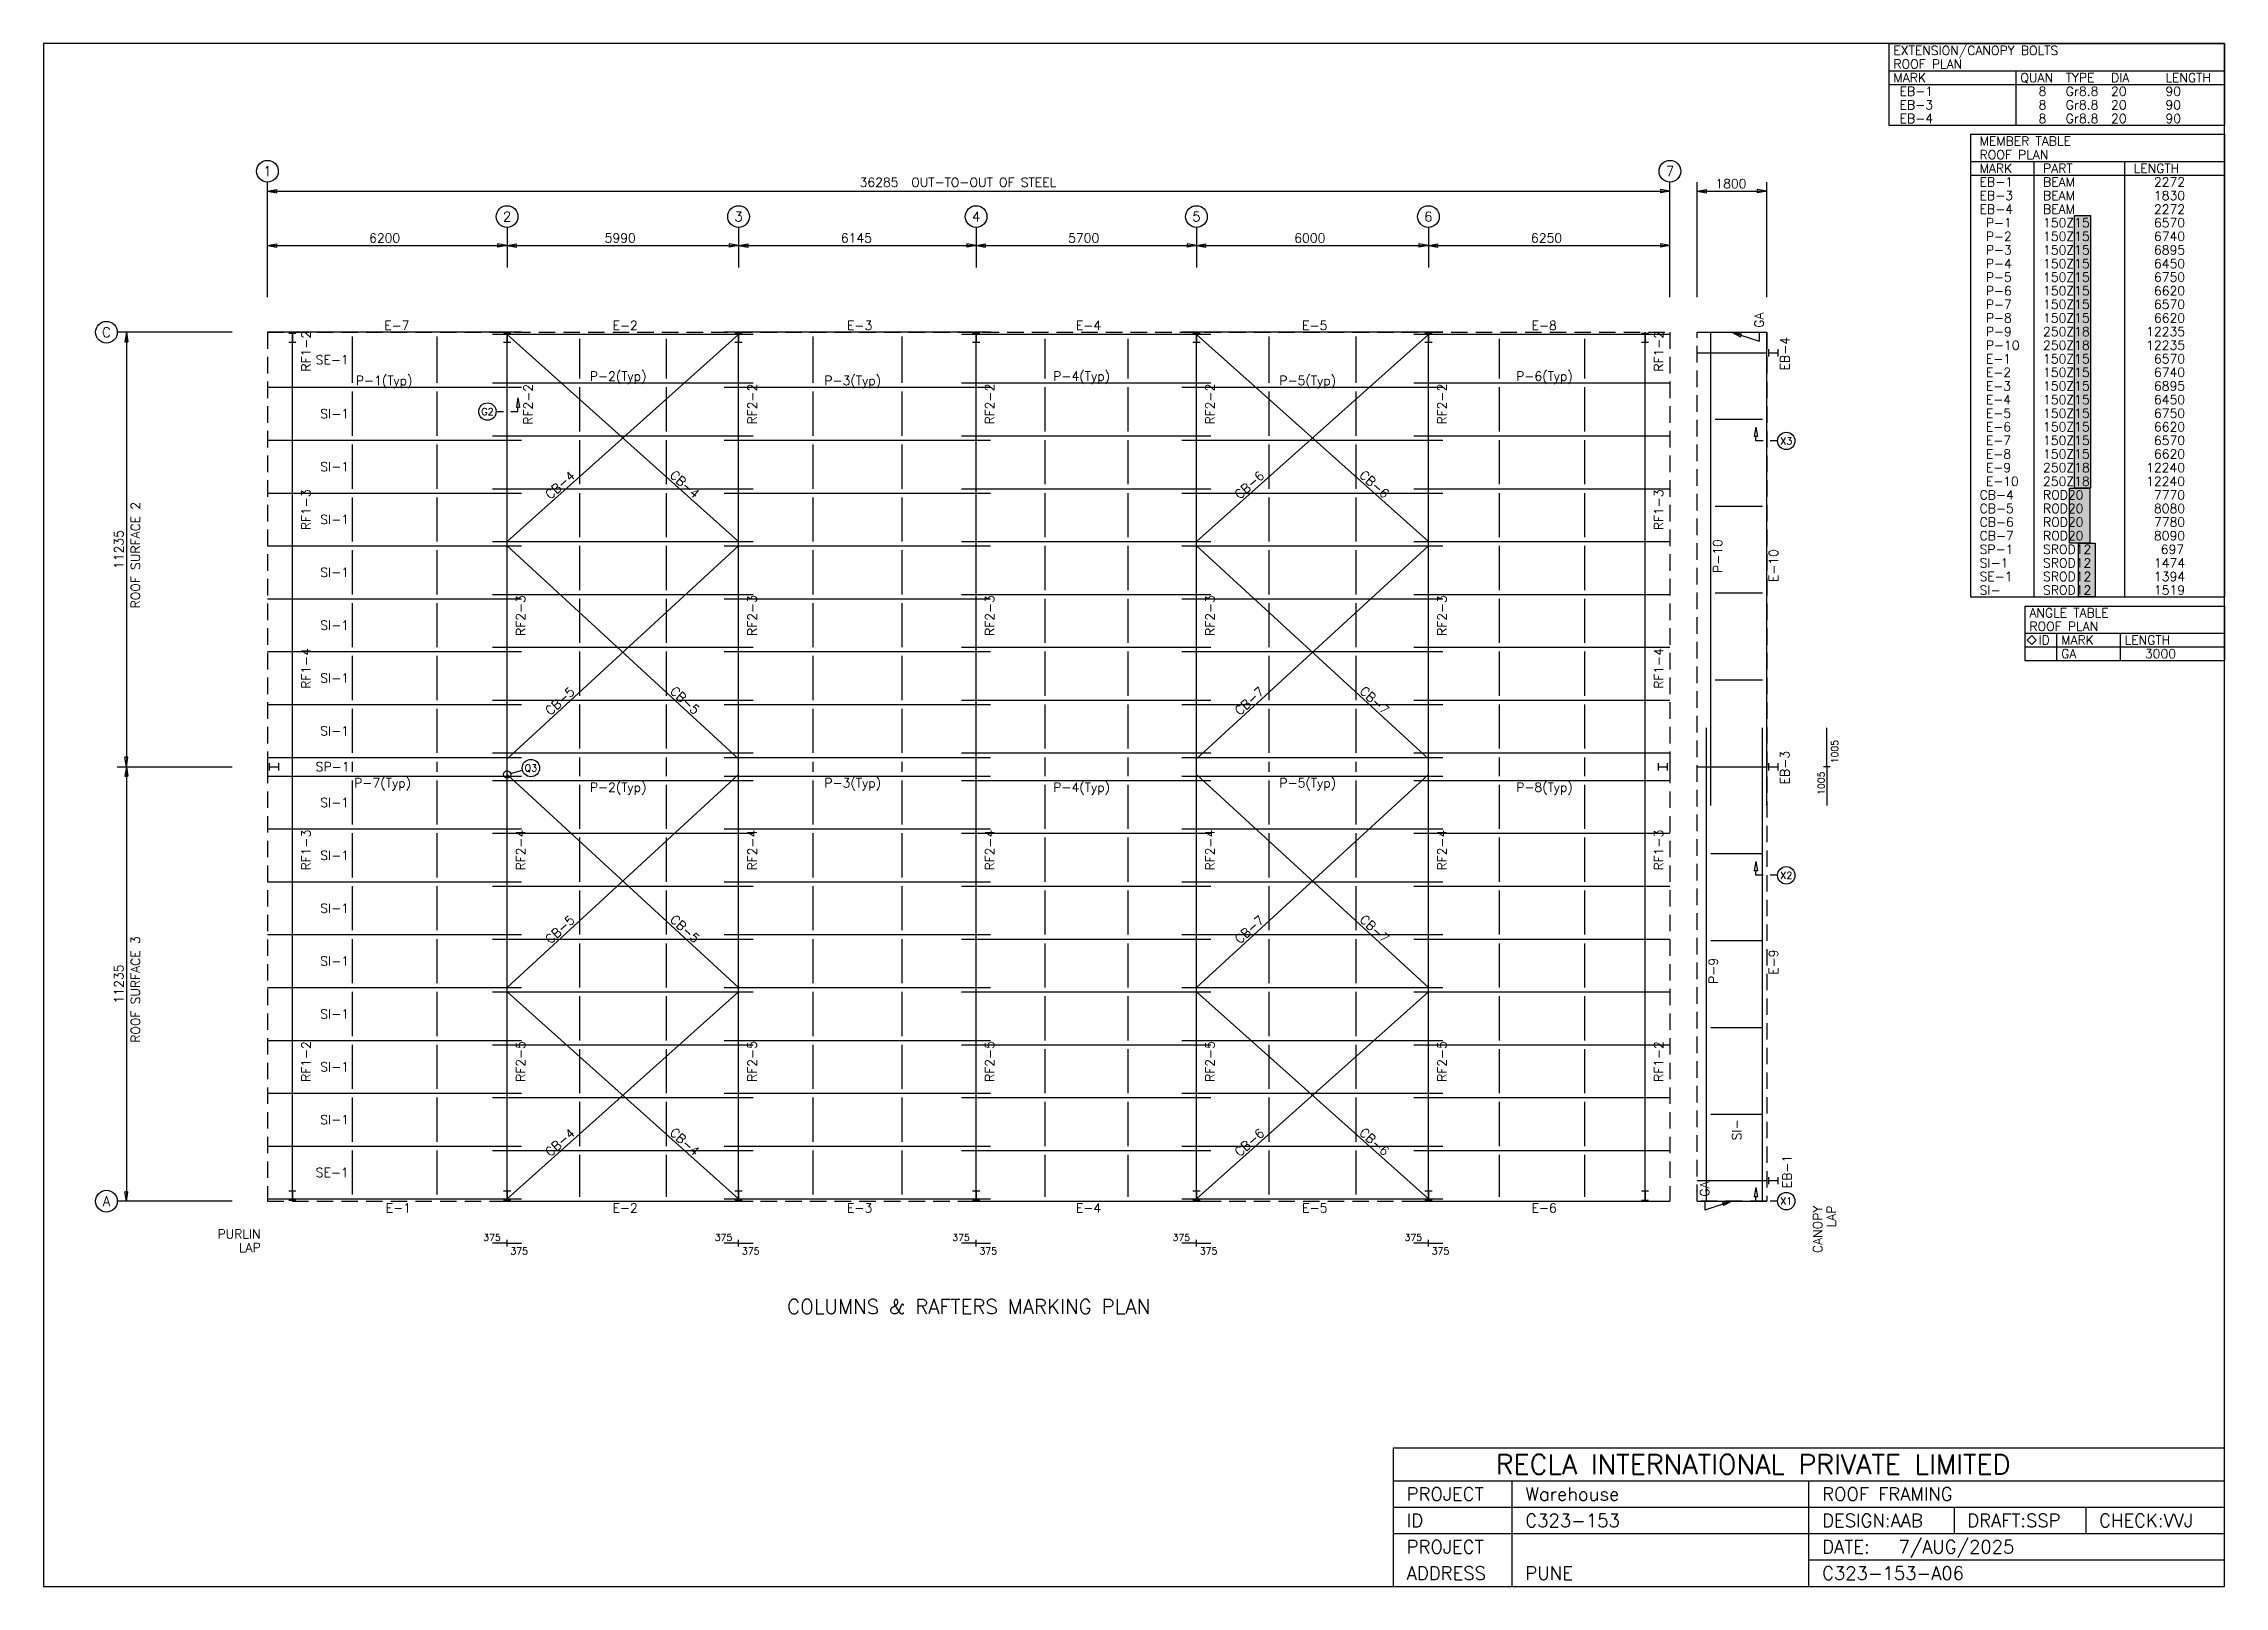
# Model space of a CAD drawing. Header units: millimetres. Extents: x 0 to 56419, y 0 to 39896.
import ezdxf
from ezdxf.enums import TextEntityAlignment as Align

# ---------------------------------------------------------------- set-up
doc = ezdxf.new("R2010")
doc.units = ezdxf.units.MM
doc.header["$MEASUREMENT"] = 0
doc.linetypes.add('CONTIN', pattern=[0])
doc.linetypes.add('DASHED', pattern=[638, 426.5, -211.5])
doc.layers.get('0').update_dxf_attribs({"linetype": 'CONTIN'})
for name, color, linetype in [('1', 7, 'CONTIN'), ('10', 10, 'CONTIN'), ('11', 7, 'CONTIN'), ('12', 6, 'CONTIN'), ('13', 1, 'CONTIN'), ('14', 7, 'CONTIN'), ('15', 7, 'CONTIN'), ('2', 6, 'CONTIN'), ('22', 7, 'CONTIN'), ('26', 7, 'CONTIN'), ('3', 7, 'CONTIN'), ('4', 7, 'CONTIN'), ('5', 5, 'DASHED'), ('6', 6, 'CONTIN'), ('7', 7, 'CONTIN')]:
    doc.layers.add(name, color=color, linetype=linetype)
doc.styles.add('SIMPLEX', font='SIMPLEX')

# ---------------------------------------------------------------- blocks, each defined once
blk = doc.blocks.new('RW1BLT')
for p, q in [((-8679.2852, 0), (0, 0)), ((-8679.2852, 0), (-8679.2852, -2111.1772)), ((0, 0), (0, -2111.1772)), ((-8679.2852, -703.72577), (0, -703.72577)), ((-8679.2852, -1055.5886), (0, -1055.5886)), ((-5395.231, -703.72577), (-5395.231, -2111.1772)), ((-8679.2852, -2111.1772), (0, -2111.1772))]:
    blk.add_line(p, q)
at = {"layer": '14', "style": 'SIMPLEX'}
for s, p in [('EXTENSION/CANOPY BOLTS', (-8561.9971, -293.21906)), ('ROOF PLAN', (-8561.9971, -645.08191)), ('MARK', (-8561.9971, -996.94482)), ('QUAN', (-5277.9434, -996.94482)), ('TYPE', (-4105.0674, -996.94482)), ('DIA', (-2932.1909, -996.94482)), ('LENGTH', (-1524.7393, -996.94482))]:
    blk.add_text(s, height=234.575272, dxfattribs=at).set_placement(p)
at = {"layer": '26', "style": 'SIMPLEX'}
for s, height, p in [(' EB-1', 234.575272, (-8561.9971, -1348.8077)), ('8', 234.57527, (-4808.793, -1348.8077)), ('Gr8.8', 234.575272, (-4105.0674, -1348.8077)), ('20', 234.575272, (-2932.1909, -1348.8077)), ('90', 234.575272, (-1524.7393, -1348.8077)), (' EB-3', 234.575272, (-8561.9971, -1700.6707)), ('8', 234.57527, (-4808.793, -1700.6707)), ('Gr8.8', 234.575272, (-4105.0674, -1700.6707)), ('20', 234.575272, (-2932.1909, -1700.6707)), ('90', 234.575272, (-1524.7393, -1700.6707)), (' EB-4', 234.575272, (-8561.9971, -2052.5334)), ('8', 234.57527, (-4808.793, -2052.5334)), ('Gr8.8', 234.575272, (-4105.0674, -2052.5334)), ('20', 234.575272, (-2932.1909, -2052.5334)), ('90', 234.575272, (-1524.7393, -2052.5334))]:
    blk.add_text(s, height=height, dxfattribs=at).set_placement(p)
blk = doc.blocks.new('RW1TBL')
for p, q in [((-6568.1074, 0), (0, 0)), ((-6568.1074, 0), (-6568.1074, -11963.341)), ((0, 0), (0, -11963.341)), ((-6568.1074, -703.72577), (0, -703.72577)), ((-6568.1074, -703.72577), (-6568.1074, -1055.5886)), ((-6568.1074, -1055.5886), (-6568.1074, -11963.341)), ((-6568.1074, -1055.5886), (0, -1055.5886)), ((-4926.0806, -703.72577), (-4926.0806, -1055.5886)), ((-4926.0806, -1055.5886), (-4926.0806, -11963.341)), ((-2580.3281, -703.72577), (-2580.3281, -1055.5886)), ((-2580.3281, -1055.5886), (-2580.3281, -11963.341)), ((-6568.1074, -11963.341), (0, -11963.341))]:
    blk.add_line(p, q)
at = {"layer": '14', "style": 'SIMPLEX'}
for s, p in [('MEMBER TABLE', (-6333.5322, -293.21906)), ('ROOF PLAN', (-6333.5322, -645.08191)), ('MARK', (-6333.5322, -996.94482)), ('PART', (-4691.5054, -996.94482)), ('LENGTH', (-2345.7529, -996.94482))]:
    blk.add_text(s, height=234.575272, dxfattribs=at).set_placement(p)
at = {"layer": '26', "style": 'SIMPLEX'}
for s, p in [('EB-1', (-6333.5322, -1348.8077)), ('BEAM', (-4691.5054, -1348.8077)), ('   2272', (-2345.7529, -1348.8077)), ('EB-3', (-6333.5322, -1700.6707)), ('BEAM', (-4691.5054, -1700.6707)), ('   1830', (-2345.7529, -1700.6707)), ('EB-4', (-6333.5322, -2052.5334)), (' P-1', (-6333.5322, -2404.3962)), ('BEAM', (-4691.5054, -2052.5334)), ('150Z15', (-4691.5054, -2404.3962)), ('   2272', (-2345.7529, -2052.5334)), ('   6570', (-2345.7529, -2404.3962)), (' P-2', (-6333.5322, -2756.259)), ('150Z15', (-4691.5054, -2756.259)), ('   6740', (-2345.7529, -2756.259)), (' P-3', (-6333.5322, -3108.1218)), (' P-4', (-6333.5322, -3459.9849)), ('150Z15', (-4691.5054, -3108.1218)), ('150Z15', (-4691.5054, -3459.9849)), ('   6895', (-2345.7529, -3108.1218)), ('   6450', (-2345.7529, -3459.9849)), (' P-5', (-6333.5322, -3811.8479)), (' P-6', (-6333.5322, -4163.7109)), ('150Z15', (-4691.5054, -3811.8479)), ('150Z15', (-4691.5054, -4163.7109)), ('   6750', (-2345.7529, -3811.8479)), ('   6620', (-2345.7529, -4163.7109)), (' P-7', (-6333.5322, -4515.5737)), ('150Z15', (-4691.5054, -4515.5737)), ('   6570', (-2345.7529, -4515.5737)), (' P-8', (-6333.5322, -4867.437)), (' P-9', (-6333.5322, -5219.2998)), ('250Z18', (-4691.5054, -5219.2998)), ('150Z15', (-4691.5054, -4867.437)), ('  12235', (-2345.7529, -5219.2998)), ('   6620', (-2345.7529, -4867.437)), (' P-10', (-6333.5322, -5571.1631)), ('250Z18', (-4691.5054, -5571.1631)), ('  12235', (-2345.7529, -5571.1631)), (' E-1', (-6333.5322, -5923.0259)), (' E-2', (-6333.5322, -6274.8892)), ('150Z15', (-4691.5054, -5923.0259)), ('150Z15', (-4691.5054, -6274.8892)), ('   6570', (-2345.7529, -5923.0259)), ('   6740', (-2345.7529, -6274.8892)), (' E-3', (-6333.5322, -6626.752)), (' E-4', (-6333.5322, -6978.6152)), ('150Z15', (-4691.5054, -6626.752)), ('150Z15', (-4691.5054, -6978.6152)), ('   6895', (-2345.7529, -6626.752)), ('   6450', (-2345.7529, -6978.6152)), (' E-5', (-6333.5322, -7330.4785)), ('150Z15', (-4691.5054, -7330.4785)), ('   6750', (-2345.7529, -7330.4785)), (' E-6', (-6333.5322, -7682.3408)), (' E-7', (-6333.5322, -8034.2041)), ('150Z15', (-4691.5054, -7682.3408)), ('150Z15', (-4691.5054, -8034.2041)), ('   6620', (-2345.7529, -7682.3408)), ('   6570', (-2345.7529, -8034.2041)), (' E-8', (-6333.5322, -8386.0674)), ('150Z15', (-4691.5054, -8386.0674)), ('   6620', (-2345.7529, -8386.0674)), (' E-9', (-6333.5322, -8737.9297)), (' E-10', (-6333.5322, -9089.793)), ('250Z18', (-4691.5054, -8737.9297)), ('250Z18', (-4691.5054, -9089.793)), ('  12240', (-2345.7529, -8737.9297)), ('  12240', (-2345.7529, -9089.793)), ('CB-4', (-6333.5322, -9441.6563)), ('CB-5', (-6333.5322, -9793.5195)), ('ROD20', (-4691.5054, -9441.6563)), ('ROD20', (-4691.5054, -9793.5195)), ('   7770', (-2345.7529, -9441.6563)), ('   8080', (-2345.7529, -9793.5195)), ('CB-6', (-6333.5322, -10145.382)), ('ROD20', (-4691.5054, -10145.382)), ('   7780', (-2345.7529, -10145.382)), ('CB-7', (-6333.5322, -10497.245)), ('SP-1', (-6333.5322, -10849.108)), ('SROD12', (-4691.5054, -10849.108)), ('ROD20', (-4691.5054, -10497.245)), ('   8090', (-2345.7529, -10497.245)), ('    697', (-2345.7529, -10849.108)), ('SI-1', (-6333.5322, -11200.971)), ('SROD12', (-4691.5054, -11200.971)), ('   1474', (-2345.7529, -11200.971)), ('SE-1', (-6333.5322, -11552.834)), ('SI-', (-6333.5322, -11904.697)), ('SROD12', (-4691.5054, -11552.834)), ('SROD12', (-4691.5054, -11904.697)), ('   1394', (-2345.7529, -11552.834)), ('   1519', (-2345.7529, -11904.697))]:
    blk.add_text(s, height=234.575272, dxfattribs=at).set_placement(p)
blk = doc.blocks.new('RW1ANGL')
for p, q in [((-5160.6558, 0), (-5160.6558, -1407.4515)), ((-5160.6558, 0), (0, 0)), ((0, 0), (0, -1407.4515)), ((-5160.6558, -703.72577), (0, -703.72577)), ((-5160.6558, -1055.5886), (0, -1055.5886)), ((-4339.6426, -703.72577), (-4339.6426, -1407.4515)), ((-2697.6155, -703.72577), (-2697.6155, -1407.4515)), ((-5160.6558, -1407.4515), (0, -1407.4515))]:
    blk.add_line(p, q)
at = {"layer": '14'}
for p, q in [((-5102.0122, -879.65723), (-4984.7241, -762.36963)), ((-4984.7241, -996.94482), (-5102.0122, -879.65723)), ((-4984.7241, -762.36963), (-4867.4365, -879.65723)), ((-4867.4365, -879.65723), (-4984.7241, -996.94482))]:
    blk.add_line(p, q, dxfattribs=at)
at = {"layer": '14', "style": 'SIMPLEX'}
for s, p in [('ANGLE TABLE', (-5043.3682, -293.21906)), ('ROOF PLAN', (-5043.3682, -645.08191)), ('ID', (-4808.793, -996.94482)), ('MARK', (-4222.3545, -996.94482)), ('LENGTH', (-2580.3279, -996.94482))]:
    blk.add_text(s, height=234.575272, dxfattribs=at).set_placement(p)
at = {"layer": '26', "style": 'SIMPLEX'}
for s, p in [('GA', (-4222.3545, -1348.8077)), ('   3000', (-2580.3279, -1348.8077))]:
    blk.add_text(s, height=234.575272, dxfattribs=at).set_placement(p)
blk = doc.blocks.new('WCOL')
for p, q in [((-10.2, 0), (10.2, 0)), ((0, 0), (0, -25.4)), ((-10.2, -25.4), (10.2, -25.4))]:
    blk.add_line(p, q)
blk = doc.blocks.new('ARROWP')
for p, q in [((0, 0), (-243.95827, 40.65971)), ((-243.95827, 40.65971), (-243.95827, -40.659706)), ((0, 0), (-243.95827, -40.659706))]:
    blk.add_line(p, q)
blk = doc.blocks.new('CUTSEC')
at = {"layer": '7'}
for p, q in [((-281, 0), (-94, 0)), ((94, 0), (281, 0)), ((281, 0), (281, 113))]:
    blk.add_line(p, q, dxfattribs=at)
at = {"layer": '7', "rotation": 90}
blk.add_blockref('ARROWP', (281, 357), dxfattribs=at)
blk = doc.blocks.new('ARROW')
for p, q in [((0, 0), (-243.95827, 40.65971)), ((-243.95827, 40.65971), (-243.95827, -40.659706)), ((0, 0), (-243.95827, -40.659706))]:
    blk.add_line(p, q)

msp = doc.modelspace()

# ---------------------------------------------------------------- hatches: boundary and pattern name
at = {"linetype": 'Continuous'}
h = msp.add_hatch(color=256, dxfattribs=at)
h.dxf.hatch_style = 1
h.paths.add_polyline_path([(52544, 35448), (52957, 35448), (52957, 28397), (52544, 28397)])
h.paths.add_polyline_path([(52416, 28404), (52934, 28404), (52934, 26978), (52416, 26978)])
h.paths.add_polyline_path([(52646, 26978), (53074, 26978), (53074, 25587), (52646, 25587)])

# ---------------------------------------------------------------- linework, layer by layer
for p, q in [((34923, 0), (34923, 3583)), ((34923, 3583), (56419, 3583)), ((56419, 0), (56419, 3583)), ((34923, 2730), (56419, 2730)), ((37994, 0), (37994, 2730)), ((45671, 0), (45671, 2730)), ((34923, 2047), (56419, 2047)), ((49424, 2047), (49424, 1365)), ((52836, 2047), (52836, 1365)), ((34923, 1365), (56419, 1365)), ((45671, 682), (56419, 682)), ((34923, 0), (56419, 0))]:
    msp.add_line(p, q)
for points in [[(52544, 35448), (52957, 35448), (52957, 28397), (52544, 28397)], [(52416, 28404), (52934, 28404), (52934, 26978), (52416, 26978)], [(52646, 26978), (53074, 26978), (53074, 25587), (52646, 25587)]]:
    msp.add_lwpolyline(points, close=True, dxfattribs=at)
at = {"layer": '1'}
for p, q in [((12365, 32432), (5790, 32432)), ((7985, 32320), (7985, 31121)), ((10175, 32320), (10175, 31121)), ((18355, 32374), (11615, 32374)), ((11990, 27023), (17980, 32374)), ((11990, 32374), (17980, 27023)), ((13861, 32261), (13861, 31234)), ((16108, 32261), (16108, 31234)), ((24500, 32432), (17605, 32432)), ((19903, 32320), (19903, 31121)), ((22201, 32320), (22201, 31121)), ((30200, 32374), (23750, 32374)), ((25900, 32261), (25900, 31234)), ((28050, 32261), (28050, 31234)), ((36200, 32432), (29450, 32432)), ((29825, 27023), (35825, 32374)), ((29825, 32374), (35825, 27023)), ((31700, 32320), (31700, 31121)), ((33950, 32320), (33950, 31121)), ((42075, 32374), (35450, 32374)), ((37656, 32261), (37656, 31234)), ((39863, 32261), (39863, 31234)), ((43135, 20192), (43135, 32432)), ((44578, 20192), (44578, 32432)), ((11615, 31121), (18355, 31121)), ((23750, 31121), (30200, 31121)), ((35450, 31121), (42075, 31121)), ((5790, 31009), (12365, 31009)), ((7985, 30896), (7985, 29754)), ((10175, 30896), (10175, 29754)), ((13861, 31009), (13861, 29867)), ((16108, 31009), (16108, 29867)), ((17605, 31009), (24500, 31009)), ((19903, 30896), (19903, 29754)), ((22201, 30896), (22201, 29754)), ((25900, 31009), (25900, 29867)), ((28050, 31009), (28050, 29867)), ((29450, 31009), (36200, 31009)), ((31700, 30896), (31700, 29754)), ((33950, 30896), (33950, 29754)), ((37656, 31009), (37656, 29867)), ((39863, 31009), (39863, 29867)), ((43247, 30185), (44466, 30185)), ((43247, 30185), (44466, 30185)), ((5790, 29642), (12365, 29642)), ((7985, 29529), (7985, 28387)), ((10175, 29529), (10175, 28387)), ((11615, 29754), (18355, 29754)), ((13861, 29642), (13861, 28500)), ((16108, 29642), (16108, 28500)), ((17605, 29642), (24500, 29642)), ((19903, 29529), (19903, 28387)), ((22201, 29529), (22201, 28387)), ((23750, 29754), (30200, 29754)), ((25900, 29642), (25900, 28500)), ((28050, 29642), (28050, 28500)), ((29450, 29642), (36200, 29642)), ((31700, 29529), (31700, 28387)), ((33950, 29529), (33950, 28387)), ((35450, 29754), (42075, 29754)), ((37656, 29642), (37656, 28500)), ((39863, 29642), (39863, 28500)), ((5790, 28275), (12365, 28275)), ((11615, 28387), (18355, 28387)), ((13861, 28275), (13861, 27133)), ((16108, 28275), (16108, 27133)), ((17605, 28275), (24500, 28275)), ((23750, 28387), (30200, 28387)), ((25900, 28275), (25900, 27133)), ((28050, 28275), (28050, 27133)), ((29450, 28275), (36200, 28275)), ((35450, 28387), (42075, 28387)), ((37656, 28275), (37656, 27133)), ((39863, 28275), (39863, 27133)), ((7985, 28162), (7985, 27020)), ((10175, 28162), (10175, 27020)), ((19903, 28162), (19903, 27020)), ((22201, 28162), (22201, 27020)), ((31700, 28162), (31700, 27020)), ((33950, 28162), (33950, 27020)), ((43247, 27938), (44466, 27938)), ((43247, 27938), (44466, 27938)), ((5790, 26908), (12365, 26908)), ((7985, 26795), (7985, 25653)), ((10175, 26795), (10175, 25653)), ((11615, 27020), (18355, 27020)), ((11990, 21397), (17980, 26905)), ((11990, 26905), (17980, 21397)), ((13861, 26908), (13861, 25766)), ((16108, 26908), (16108, 25766)), ((17605, 26908), (24500, 26908)), ((19903, 26795), (19903, 25653)), ((22201, 26795), (22201, 25653)), ((23750, 27020), (30200, 27020)), ((25900, 26908), (25900, 25766)), ((28050, 26908), (28050, 25766)), ((29450, 26908), (36200, 26908)), ((29825, 21397), (35825, 26905)), ((29825, 26905), (35825, 21397)), ((31700, 26795), (31700, 25653)), ((33950, 26795), (33950, 25653)), ((35450, 27020), (42075, 27020)), ((37656, 26908), (37656, 25766)), ((39863, 26908), (39863, 25766)), ((5790, 25541), (12365, 25541)), ((7985, 25428), (7985, 24286)), ((10175, 25428), (10175, 24286)), ((11615, 25653), (18355, 25653)), ((13861, 25541), (13861, 24399)), ((16108, 25541), (16108, 24399)), ((17605, 25541), (24500, 25541)), ((19903, 25428), (19903, 24286)), ((22201, 25428), (22201, 24286)), ((23750, 25653), (30200, 25653)), ((25900, 25541), (25900, 24399)), ((28050, 25541), (28050, 24399)), ((29450, 25541), (36200, 25541)), ((31700, 25428), (31700, 24286)), ((33950, 25428), (33950, 24286)), ((35450, 25653), (42075, 25653)), ((37656, 25541), (37656, 24399)), ((39863, 25541), (39863, 24399)), ((43247, 25691), (44466, 25691)), ((43247, 25691), (44466, 25691)), ((11615, 24286), (18355, 24286)), ((23750, 24286), (30200, 24286)), ((35450, 24286), (42075, 24286)), ((5790, 24174), (12365, 24174)), ((7985, 24061), (7985, 22919)), ((10175, 24061), (10175, 22919)), ((13861, 24174), (13861, 23032)), ((16108, 24174), (16108, 23032)), ((17605, 24174), (24500, 24174)), ((19903, 24061), (19903, 22919)), ((22201, 24061), (22201, 22919)), ((25900, 24174), (25900, 23032)), ((28050, 24174), (28050, 23032)), ((29450, 24174), (36200, 24174)), ((31700, 24061), (31700, 22919)), ((33950, 24061), (33950, 22919)), ((37656, 24174), (37656, 23032)), ((39863, 24174), (39863, 23032)), ((43247, 23444), (44466, 23444)), ((43247, 23444), (44466, 23444)), ((5790, 22806), (12365, 22806)), ((7985, 22694), (7985, 21552)), ((10175, 22694), (10175, 21552)), ((11615, 22919), (18355, 22919)), ((13861, 22806), (13861, 21665)), ((16108, 22806), (16108, 21665)), ((17605, 22806), (24500, 22806)), ((19903, 22694), (19903, 21552)), ((22201, 22694), (22201, 21552)), ((23750, 22919), (30200, 22919)), ((25900, 22806), (25900, 21665)), ((28050, 22806), (28050, 21665)), ((29450, 22806), (36200, 22806)), ((31700, 22694), (31700, 21552)), ((33950, 22694), (33950, 21552)), ((35450, 22919), (42075, 22919)), ((37656, 22806), (37656, 21665)), ((39863, 22806), (39863, 21665)), ((43022, 9962), (43022, 22202)), ((44466, 9962), (44466, 22202)), ((5790, 21439), (12365, 21439)), ((11615, 21552), (18355, 21552)), ((13861, 21439), (13861, 20955)), ((16108, 21439), (16108, 20955)), ((17605, 21439), (24500, 21439)), ((23750, 21552), (30200, 21552)), ((25900, 21439), (25900, 20955)), ((28050, 21439), (28050, 20955)), ((29450, 21439), (36200, 21439)), ((35450, 21552), (42075, 21552)), ((37656, 21439), (37656, 20955)), ((39863, 21439), (39863, 20955)), ((5790, 20955), (12365, 20955)), ((7985, 21327), (7985, 21068)), ((10175, 21327), (10175, 21068)), ((11990, 15489), (17980, 20997)), ((11990, 20997), (17980, 15489)), ((17605, 20955), (24500, 20955)), ((19903, 21327), (19903, 21068)), ((22201, 21327), (22201, 21068)), ((29450, 20955), (36200, 20955)), ((29825, 15489), (35825, 20997)), ((29825, 20997), (35825, 15489)), ((31700, 21327), (31700, 21068)), ((33950, 21327), (33950, 21068)), ((7985, 20842), (7985, 19701)), ((10175, 20842), (10175, 19701)), ((11615, 20842), (18355, 20842)), ((13861, 20730), (13861, 19588)), ((16108, 20730), (16108, 19588)), ((19903, 20842), (19903, 19701)), ((22201, 20842), (22201, 19701)), ((23750, 20842), (30200, 20842)), ((25900, 20730), (25900, 19588)), ((28050, 20730), (28050, 19588)), ((31700, 20842), (31700, 19701)), ((33950, 20842), (33950, 19701)), ((35450, 20842), (42075, 20842)), ((37656, 20730), (37656, 19588)), ((39863, 20730), (39863, 19588)), ((5790, 19588), (12365, 19588)), ((7985, 19475), (7985, 18333)), ((10175, 19475), (10175, 18333)), ((11615, 19475), (18355, 19475)), ((13861, 19363), (13861, 18221)), ((16108, 19363), (16108, 18221)), ((17605, 19588), (24500, 19588)), ((19903, 19475), (19903, 18333)), ((22201, 19475), (22201, 18333)), ((23750, 19475), (30200, 19475)), ((25900, 19363), (25900, 18221)), ((28050, 19363), (28050, 18221)), ((29450, 19588), (36200, 19588)), ((31700, 19475), (31700, 18333)), ((33950, 19475), (33950, 18333)), ((35450, 19475), (42075, 19475)), ((37656, 19363), (37656, 18221)), ((39863, 19363), (39863, 18221)), ((43135, 18950), (44466, 18950)), ((43135, 18950), (44466, 18950)), ((5790, 18221), (12365, 18221)), ((7985, 18108), (7985, 16966)), ((10175, 18108), (10175, 16966)), ((11615, 18108), (18355, 18108)), ((17605, 18221), (24500, 18221)), ((19903, 18108), (19903, 16966)), ((22201, 18108), (22201, 16966)), ((23750, 18108), (30200, 18108)), ((29450, 18221), (36200, 18221)), ((31700, 18108), (31700, 16966)), ((33950, 18108), (33950, 16966)), ((35450, 18108), (42075, 18108)), ((13861, 17996), (13861, 16854)), ((16108, 17996), (16108, 16854)), ((25900, 17996), (25900, 16854)), ((28050, 17996), (28050, 16854)), ((37656, 17996), (37656, 16854)), ((39863, 17996), (39863, 16854)), ((5790, 16854), (12365, 16854)), ((7985, 16741), (7985, 15599)), ((10175, 16741), (10175, 15599)), ((11615, 16741), (18355, 16741)), ((13861, 16629), (13861, 15487)), ((16108, 16629), (16108, 15487)), ((17605, 16854), (24500, 16854)), ((19903, 16741), (19903, 15599)), ((22201, 16741), (22201, 15599)), ((23750, 16741), (30200, 16741)), ((25900, 16629), (25900, 15487)), ((28050, 16629), (28050, 15487)), ((29450, 16854), (36200, 16854)), ((31700, 16741), (31700, 15599)), ((33950, 16741), (33950, 15599)), ((35450, 16741), (42075, 16741)), ((37656, 16629), (37656, 15487)), ((39863, 16629), (39863, 15487)), ((43135, 16703), (44466, 16703)), ((43135, 16703), (44466, 16703)), ((5790, 15487), (12365, 15487)), ((7985, 15374), (7985, 14232)), ((10175, 15374), (10175, 14232)), ((11615, 15374), (18355, 15374)), ((11990, 10021), (17980, 15372)), ((11990, 15372), (17980, 10021)), ((13861, 15262), (13861, 14120)), ((16108, 15262), (16108, 14120)), ((17605, 15487), (24500, 15487)), ((19903, 15374), (19903, 14232)), ((22201, 15374), (22201, 14232)), ((23750, 15374), (30200, 15374)), ((25900, 15262), (25900, 14120)), ((28050, 15262), (28050, 14120)), ((29450, 15487), (36200, 15487)), ((29825, 10021), (35825, 15372)), ((29825, 15372), (35825, 10021)), ((31700, 15374), (31700, 14232)), ((33950, 15374), (33950, 14232)), ((35450, 15374), (42075, 15374)), ((37656, 15262), (37656, 14120)), ((39863, 15262), (39863, 14120)), ((5790, 14120), (12365, 14120)), ((17605, 14120), (24500, 14120)), ((29450, 14120), (36200, 14120)), ((43135, 14456), (44466, 14456)), ((43135, 14456), (44466, 14456)), ((7985, 14007), (7985, 12865)), ((10175, 14007), (10175, 12865)), ((11615, 14007), (18355, 14007)), ((13861, 13894), (13861, 12753)), ((16108, 13894), (16108, 12753)), ((19903, 14007), (19903, 12865)), ((22201, 14007), (22201, 12865)), ((23750, 14007), (30200, 14007)), ((25900, 13894), (25900, 12753)), ((28050, 13894), (28050, 12753)), ((31700, 14007), (31700, 12865)), ((33950, 14007), (33950, 12865)), ((35450, 14007), (42075, 14007)), ((37656, 13894), (37656, 12753)), ((39863, 13894), (39863, 12753)), ((5790, 12753), (12365, 12753)), ((7985, 12640), (7985, 11498)), ((10175, 12640), (10175, 11498)), ((11615, 12640), (18355, 12640)), ((13861, 12527), (13861, 11386)), ((16108, 12527), (16108, 11386)), ((17605, 12753), (24500, 12753)), ((19903, 12640), (19903, 11498)), ((22201, 12640), (22201, 11498)), ((23750, 12640), (30200, 12640)), ((25900, 12527), (25900, 11386)), ((28050, 12527), (28050, 11386)), ((29450, 12753), (36200, 12753)), ((31700, 12640), (31700, 11498)), ((33950, 12640), (33950, 11498)), ((35450, 12640), (42075, 12640)), ((37656, 12527), (37656, 11386)), ((39863, 12527), (39863, 11386)), ((43135, 12209), (44466, 12209)), ((43135, 12209), (44466, 12209)), ((5790, 11386), (12365, 11386)), ((17605, 11386), (24500, 11386)), ((29450, 11386), (36200, 11386)), ((7985, 11273), (7985, 10133)), ((10175, 11273), (10175, 10133)), ((11615, 11273), (18355, 11273)), ((13861, 11160), (13861, 10075)), ((16108, 11160), (16108, 10075)), ((19903, 11273), (19903, 10133)), ((22201, 11273), (22201, 10133)), ((23750, 11273), (30200, 11273)), ((25900, 11160), (25900, 10075)), ((28050, 11160), (28050, 10075)), ((31700, 11273), (31700, 10133)), ((33950, 11273), (33950, 10133)), ((35450, 11273), (42075, 11273)), ((37656, 11160), (37656, 10075)), ((39863, 11160), (39863, 10075)), ((5790, 10021), (12365, 10021)), ((11615, 9962), (18355, 9962)), ((17605, 10021), (24500, 10021)), ((23750, 9962), (30200, 9962)), ((29450, 10021), (36200, 10021)), ((35450, 9962), (42075, 9962))]:
    msp.add_line(p, q, dxfattribs=at)
at = {"layer": '12'}
for p, q in [((5790, 33341), (5790, 36316)), ((42075, 33341), (42075, 36316)), ((42778, 33341), (42778, 36316)), ((44578, 33341), (44578, 36316)), ((11990, 35143), (11990, 34111)), ((17980, 35143), (17980, 34111)), ((24125, 35143), (24125, 34111)), ((29825, 35143), (29825, 34111)), ((35825, 35143), (35825, 34111)), ((4881, 32432), (1906, 32432)), ((1906, 21197), (4881, 21197)), ((4881, 9962), (1906, 9962))]:
    msp.add_line(p, q, dxfattribs=at)
at = {"layer": '13'}
for centre in [(5790, 36597), (42075, 36597), (11990, 35424), (17980, 35424), (24125, 35424), (29825, 35424), (35825, 35424), (1625, 32432), (1625, 9962)]:
    msp.add_circle(centre, 281, dxfattribs=at)
at = {"layer": '2'}
for p, q in [((5790, 36081), (42075, 36081)), ((42778, 36081), (44578, 36081)), ((5790, 34674), (42075, 34674)), ((2141, 32432), (2141, 9962)), ((46132, 21197), (46132, 22202)), ((46220, 21197), (46044, 21197)), ((46220, 21197), (46044, 21197)), ((46132, 21197), (46132, 20192)), ((11990, 8877), (11615, 8877)), ((11990, 8789), (11990, 8965)), ((11990, 8789), (11990, 8965)), ((11990, 8877), (12365, 8877)), ((17980, 8877), (17605, 8877)), ((17980, 8789), (17980, 8965)), ((17980, 8789), (17980, 8965)), ((17980, 8877), (18355, 8877)), ((24125, 8877), (23750, 8877)), ((24125, 8789), (24125, 8965)), ((24125, 8789), (24125, 8965)), ((24125, 8877), (24500, 8877)), ((29825, 8877), (29450, 8877)), ((29825, 8789), (29825, 8965)), ((29825, 8789), (29825, 8965)), ((29825, 8877), (30200, 8877)), ((35825, 8877), (35450, 8877)), ((35825, 8789), (35825, 8965)), ((35825, 8789), (35825, 8965)), ((35825, 8877), (36200, 8877))]:
    msp.add_line(p, q, dxfattribs=at)
at = {"layer": '22'}
for p, q in [((56419, 39896), (0, 39896)), ((0, 39896), (0, 0)), ((56419, 0), (56419, 39896)), ((0, 0), (56419, 0))]:
    msp.add_line(p, q, dxfattribs=at)
at = {"layer": '3'}
for p, q in [((43678, 32432), (44382, 32198)), ((44382, 32432), (44382, 32198)), ((42975, 9962), (42975, 9728)), ((43678, 9962), (42975, 9728))]:
    msp.add_line(p, q, dxfattribs=at)
at = {"layer": '4'}
for p, q in [((6435, 9962), (6435, 32432)), ((11990, 9962), (11990, 32432)), ((17980, 9962), (17980, 32432)), ((24125, 9962), (24125, 32432)), ((29825, 9962), (29825, 32432)), ((35825, 9962), (35825, 32432)), ((41430, 9962), (41430, 32432)), ((42778, 31902), (44578, 31902)), ((42778, 21197), (44578, 21197)), ((42778, 10492), (44578, 10492))]:
    msp.add_line(p, q, dxfattribs=at)
at = {"layer": '5'}
for p, q in [((5790, 32432), (5790, 21197)), ((5790, 32432), (42075, 32432)), ((42075, 32432), (42075, 21197)), ((42778, 9962), (42778, 32432)), ((42778, 32432), (44578, 32432)), ((44578, 32432), (44578, 9962)), ((5790, 21197), (5790, 9962)), ((42075, 21197), (42075, 9962)), ((5790, 9962), (42075, 9962)), ((44578, 9962), (42778, 9962))]:
    msp.add_line(p, q, dxfattribs=at)
at = {"layer": '6'}
for p, q in [((42778, 32432), (44578, 32432)), ((42778, 9962), (44578, 9962))]:
    msp.add_line(p, q, dxfattribs=at)
at = {"layer": '7'}
msp.add_line((12080, 21021), (12388, 21104), dxfattribs=at)
for centre, radius in [((11483, 30382), 225), ((45085, 29623), 225), ((11990, 20997), 93.8), ((12606, 21162), 225), ((45085, 18388), 225), ((45085, 9962), 225)]:
    msp.add_circle(centre, radius, dxfattribs=at)

# ---------------------------------------------------------------- block references
for name, p in [('RW1BLT', (56419, 39896)), ('RW1TBL', (56419, 37551)), ('RW1ANGL', (56419, 25353))]:
    msp.add_blockref(name, p)
at = {"layer": '10', "yscale": 9.23524666, "zscale": 9.23524666}
for p, xscale in [((6435, 32403), -9.2352467), ((11990, 32403), -9.2352467), ((17980, 32403), -9.2352467), ((24125, 32403), -9.2352467), ((29825, 32403), -9.2352467), ((35825, 32403), -9.2352467), ((41430, 32403), -9.2352467), ((6435, 10226), 9.23524666), ((11990, 10226), 9.23524666), ((17980, 10226), 9.23524666), ((24125, 10226), 9.23524666), ((29825, 10226), 9.23524666), ((35825, 10226), 9.23524666), ((41430, 10226), 9.23524666)]:
    msp.add_blockref('WCOL', p, dxfattribs=dict(at, xscale=xscale))
at = {"layer": '10', "xscale": 9.23524666, "yscale": 9.23524666, "zscale": 9.23524666, "rotation": 90}
for p in [(44637, 31902), (5848, 21197), (41781, 21197), (44637, 21197), (44637, 10492)]:
    msp.add_blockref('WCOL', p, dxfattribs=at)
at = {"layer": '2'}
for p, rotation in [((5790, 36081), 180), ((42778, 36081), 180), ((5790, 34674), 180), ((11990, 34674), 180), ((17980, 34674), 180), ((24125, 34674), 180), ((29825, 34674), 180), ((35825, 34674), 180), ((2141, 32432), 90), ((2141, 21197), 270), ((2141, 21197), 90), ((2141, 9962), 270)]:
    msp.add_blockref('ARROW', p, dxfattribs=dict(at, rotation=rotation))
for p in [(42075, 36081), (44578, 36081), (11990, 34674), (17980, 34674), (24125, 34674), (29825, 34674), (35825, 34674), (42075, 34674)]:
    msp.add_blockref('ARROW', p, dxfattribs=at)
at = {"layer": '3'}
for p, rotation in [((43678, 32432), 161.565), ((43678, 9962), 18.435)]:
    msp.add_blockref('ARROWP', p, dxfattribs=dict(at, rotation=rotation))
at = {"layer": '7'}
msp.add_blockref('CUTSEC', (11990, 30382), dxfattribs=at)
at = {"layer": '7', "yscale": -1, "zscale": -1, "rotation": 180}
for p in [(44578, 29623), (44578, 18388), (44578, 9962)]:
    msp.add_blockref('CUTSEC', p, dxfattribs=at)

# ---------------------------------------------------------------- texts
at = {"layer": '11', "style": 'SIMPLEX'}
for s, height, p in [('36285', 234.6, (21111, 36194)), ('1800', 234.6, (43250, 36159)), ('6200', 234.6, (8421, 34752)), ('5990', 234.6, (14516, 34752)), ('6145', 234.6, (20624, 34752)), ('5700', 234.6, (26506, 34752)), ('6000', 234.6, (32356, 34752)), ('6250', 234.6, (38481, 34752)), ('375', 175.9, (11374, 8936)), ('375', 175.9, (17364, 8936)), ('375', 175.9, (23509, 8936)), ('375', 175.9, (29209, 8936)), ('375', 175.9, (35209, 8936)), ('375', 175.9, (12078, 8584)), ('375', 175.9, (18068, 8584)), ('375', 175.9, (24213, 8584)), ('375', 175.9, (29913, 8584)), ('375', 175.9, (35913, 8584))]:
    msp.add_text(s, height=height, dxfattribs=at).set_placement(p)
for s, height, p in [('11235', 234.6, (2063, 26310)), ('1005', 175.9, (46426, 21285)), ('1005', 175.9, (46074, 20467)), ('11235', 234.6, (2063, 15075))]:
    msp.add_text(s, height=height, rotation=90, dxfattribs=at).set_placement(p)
at = {"layer": '13', "style": 'SIMPLEX'}
for s, p in [('1', (5790, 36597)), ('7', (42075, 36597)), ('2', (11990, 35424)), ('3', (17980, 35424)), ('4', (24125, 35424)), ('5', (29825, 35424)), ('6', (35825, 35424)), ('C', (1625, 32432)), ('A', (1625, 9962))]:
    msp.add_text(s, height=253, dxfattribs=at).set_placement(p, align=Align.MIDDLE_CENTER)
at = {"layer": '14', "style": 'SIMPLEX'}
for s, height, p in [('RECLA INTERNATIONAL PRIVATE LIMITED', 511.8, (37568, 2900)), ('PROJECT', 341.2, (35265, 2218)), ('Warehouse', 341.2, (38335, 2218)), ('ROOF FRAMING', 341.2, (46012, 2218)), ('ID', 341.2, (35265, 1535)), ('C323-153', 341.2, (38335, 1535)), ('DESIGN:AAB', 341.2, (46012, 1535)), ('DRAFT:SSP', 341.2, (49766, 1535)), ('CHECK:VVJ', 341.2, (53178, 1535)), ('PROJECT', 341.2, (35265, 853)), ('DATE:', 341.2, (46012, 853)), (' 7/AUG/2025', 341.2, (47752, 853)), ('ADDRESS', 341.2, (35265, 171)), ('PUNE', 341.2, (38335, 171)), ('C323-153-A06', 341.2, (46012, 171))]:
    msp.add_text(s, height=height, dxfattribs=at).set_placement(p)
at = {"layer": '15', "style": 'SIMPLEX'}
msp.add_text(' OUT-TO-OUT OF STEEL', height=234.58, dxfattribs=at).set_placement((22284, 36194))
for s, p in [('ROOF SURFACE 2', (2493, 25290)), ('ROOF SURFACE 3', (2493, 14055))]:
    msp.add_text(s, height=234.58, rotation=90, dxfattribs=at).set_placement(p)
msp.add_text('COLUMNS & RAFTERS MARKING PLAN', height=375.32, dxfattribs=at).set_placement((23932, 7048), align=Align.CENTER)
at = {"layer": '2', "style": 'SIMPLEX'}
for s, p in [('CANOPY', (46015, 9845)), (' LAP', (46367, 9845))]:
    msp.add_text(s, height=234.6, rotation=90, dxfattribs=at).set_placement(p, align=Align.RIGHT)
for s, p in [('PURLIN', (5614, 8995)), ('LAP', (5614, 8643))]:
    msp.add_text(s, height=234.6, dxfattribs=at).set_placement(p, align=Align.RIGHT)
at = {"layer": '3', "style": 'SIMPLEX'}
for s, p in [(' E-7', (8649, 32491)), (' E-2', (14557, 32491)), (' E-3', (20624, 32491)), (' E-4', (26547, 32491)), (' E-5', (32397, 32491)), (' E-8', (38334, 32491)), ('SE-1', (7039, 31603)), (' P-1(Typ)', (7916, 31067)), (' P-2(Typ)', (13970, 31180)), (' P-3(Typ)', (20038, 31067)), (' P-4(Typ)', (25960, 31180)), (' P-5(Typ)', (31810, 31067)), (' P-6(Typ)', (37935, 31180)), ('SI-1', (7157, 30208)), ('SI-1', (7157, 28841)), ('SI-1', (7157, 27474)), ('SI-1', (7157, 26107)), ('SI-1', (7157, 24740)), ('SI-1', (7157, 23373)), ('SI-1', (7157, 22006)), ('SP-1', (7039, 21080)), (' P-7(Typ)', (7875, 20662)), (' P-3(Typ)', (20038, 20662)), (' P-5(Typ)', (31810, 20662)), ('SI-1', (7157, 20154)), (' P-2(Typ)', (13970, 20549)), (' P-4(Typ)', (25960, 20549)), (' P-8(Typ)', (37935, 20549)), ('SI-1', (7157, 18787)), ('SI-1', (7157, 17420)), ('SI-1', (7157, 16053)), ('SI-1', (7157, 14686)), ('SI-1', (7157, 13319)), ('SI-1', (7157, 11952)), ('SE-1', (7039, 10586)), (' E-1', (8690, 9669)), (' E-2', (14557, 9669)), (' E-3', (20624, 9669)), (' E-4', (26547, 9669)), (' E-5', (32397, 9669)), (' E-6', (38334, 9669))]:
    msp.add_text(s, height=234.6, dxfattribs=at).set_placement(p)
for s, rotation, p in [('GA', 90, (44499, 32549)), (' RF1-2', 90, (6904, 31253)), (' RF1-2', 90, (41899, 31253)), ('EB-4', 90, (45165, 31445)), (' RF2-2', 90, (12650, 29881)), (' RF2-2', 90, (18449, 29886)), (' RF2-2', 90, (24594, 29886)), (' RF2-2', 90, (30294, 29886)), (' RF2-2', 90, (36294, 29886)), ('CB-4', 41.775, (13107, 28099)), ('CB-4', 318.225, (16180, 28709)), ('CB-6', 41.727, (30944, 28100)), ('CB-6', 318.273, (34022, 28709)), (' RF1-3', 90, (6904, 27152)), (' RF1-3', 90, (41899, 27152)), (' P-10', 90, (43428, 26045)), (' E-10', 90, (44872, 25808)), (' RF2-3', 90, (12459, 24417)), (' RF2-3', 90, (18449, 24417)), (' RF2-3', 90, (24594, 24417)), (' RF2-3', 90, (30294, 24417)), (' RF2-3', 90, (36294, 24417)), (' RF1-4', 90, (6904, 23050)), (' RF1-4', 90, (41899, 23050)), ('CB-5', 42.6, (13111, 22508)), ('CB-5', 317.4, (16185, 23127)), ('CB-7', 42.553, (30948, 22508)), ('CB-7', 317.447, (34027, 23127)), ('EB-3', 90, (45165, 20740)), (' RF1-3', 90, (6904, 18352)), (' RF2-4', 90, (12459, 18352)), (' RF2-4', 90, (18449, 18352)), (' RF2-4', 90, (24594, 18352)), (' RF2-4', 90, (30294, 18352)), (' RF2-4', 90, (36294, 18352)), (' RF1-3', 90, (41899, 18352)), ('CB-5', 42.6, (13111, 16600)), ('CB-5', 317.4, (16185, 17219)), ('CB-7', 42.552, (30948, 16600)), ('CB-7', 317.448, (34027, 17219)), (' E-9', 90, (44872, 15654)), (' P-9', 90, (43315, 15417)), (' RF1-2', 90, (6904, 12884)), (' RF2-5', 90, (12459, 12884)), (' RF2-5', 90, (18449, 12884)), (' RF2-5', 90, (24594, 12884)), (' RF2-5', 90, (30294, 12884)), (' RF2-5', 90, (36294, 12884)), (' RF1-2', 90, (41899, 12884)), ('SI-', 90, (43918, 11534)), ('SI-', 90, (43918, 11534)), ('CB-4', 41.775, (13107, 11098)), ('CB-4', 318.225, (16180, 11707)), ('CB-6', 41.728, (30944, 11098)), ('CB-6', 318.272, (34022, 11707)), ('EB-1', 90, (45221, 10295)), ('GA', 90, (43092, 10079))]:
    msp.add_text(s, height=234.6, rotation=rotation, dxfattribs=at).set_placement(p)
at = {"layer": '7', "style": 'SIMPLEX'}
for s, p in [('G2', (11483, 30382)), ('X3', (45085, 29623)), ('Q3', (12606, 21162)), ('X2', (45085, 18388)), ('X1', (45085, 9962))]:
    msp.add_text(s, height=180.2, dxfattribs=at).set_placement(p, align=Align.MIDDLE_CENTER)

doc.saveas('drawing.dxf')
